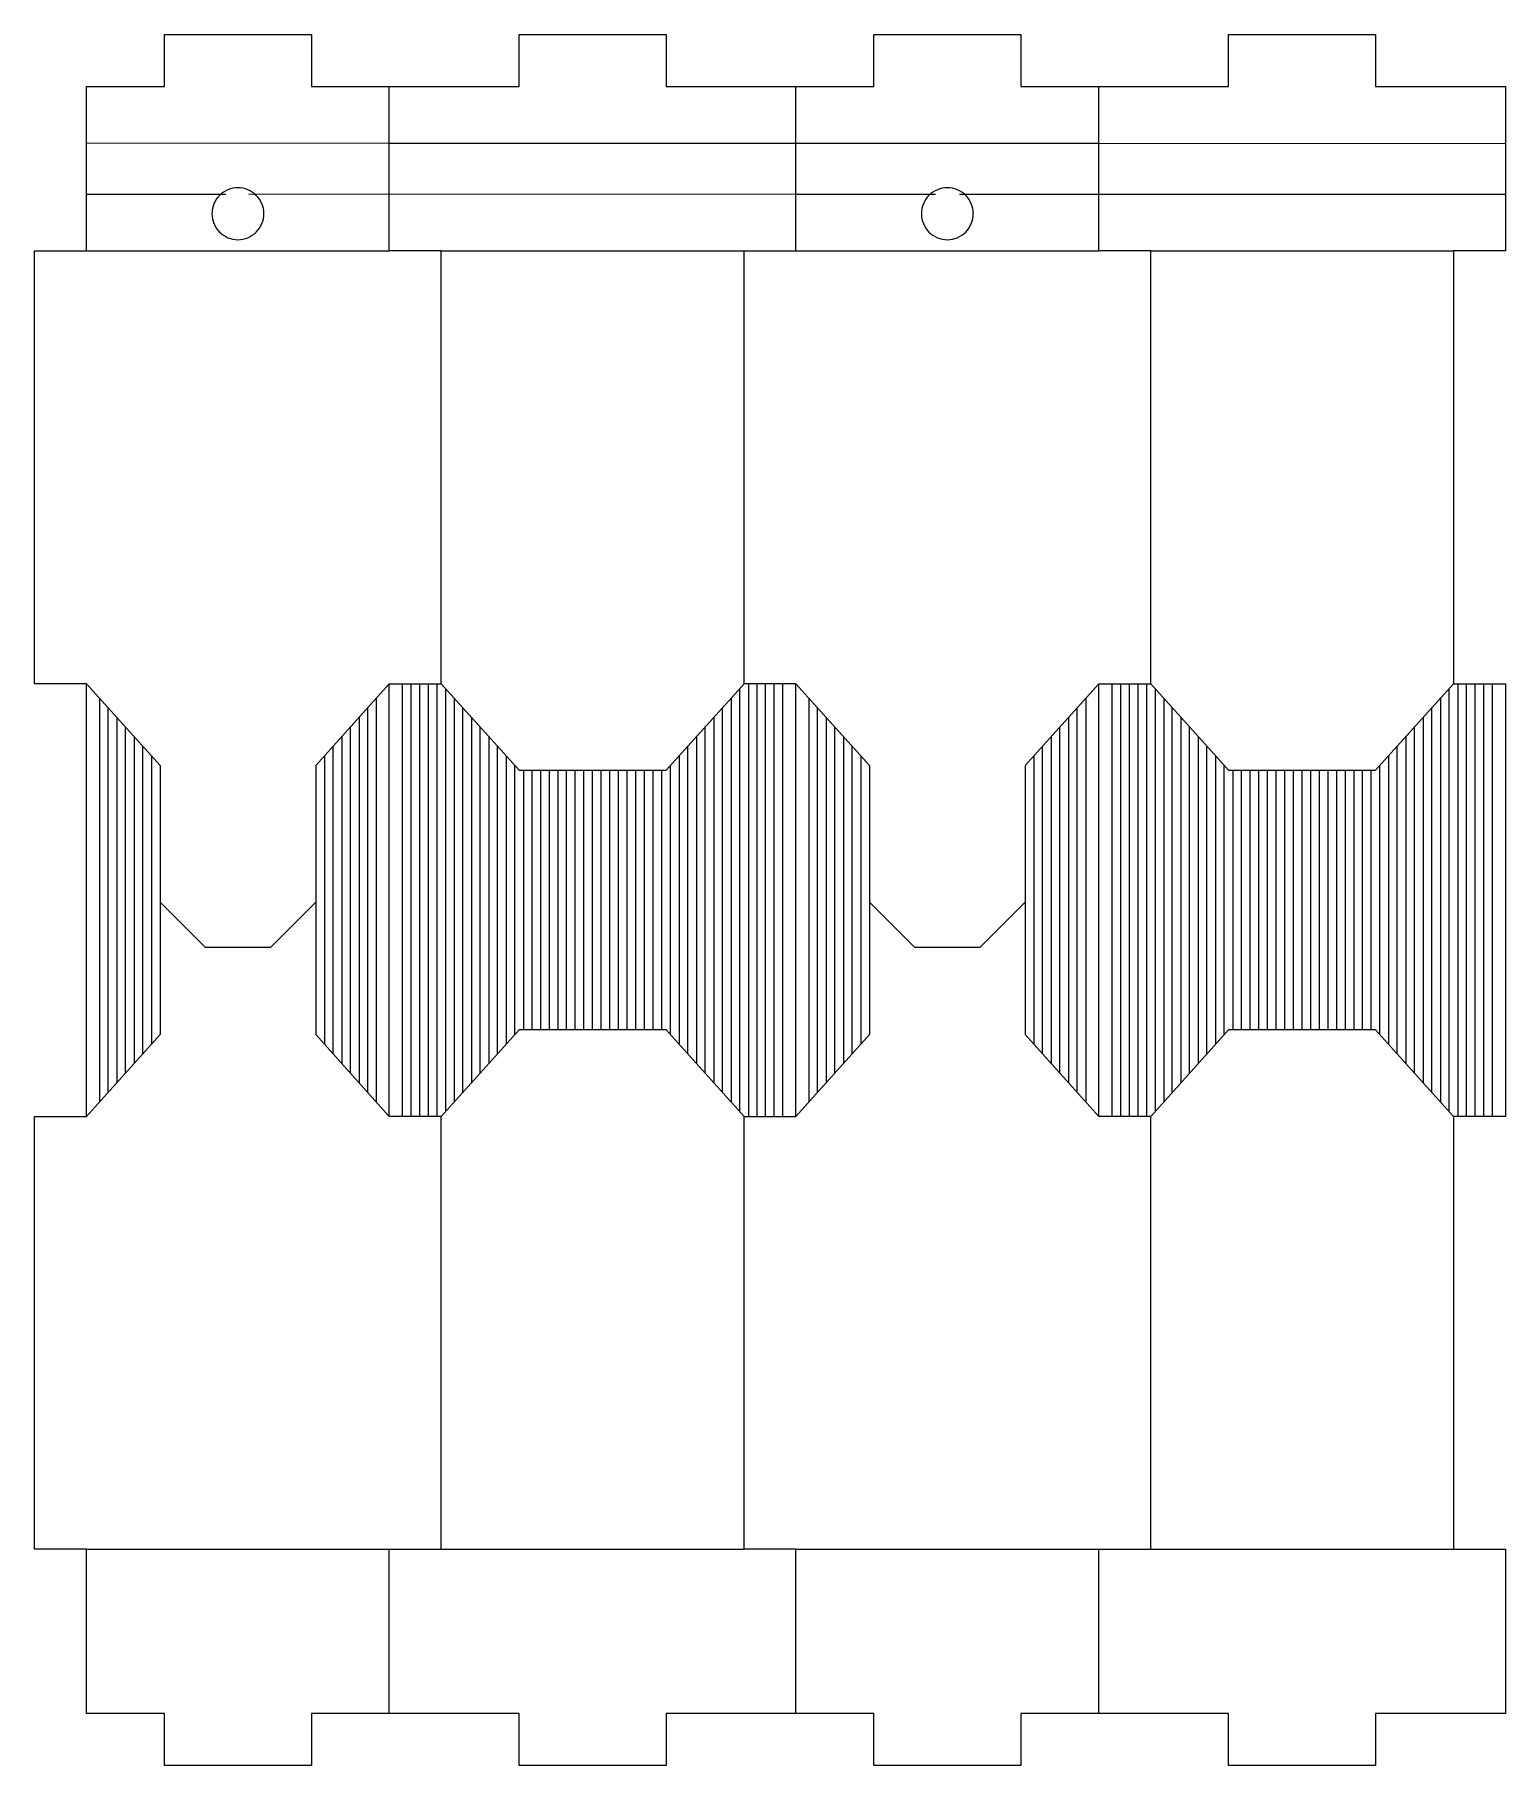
# Model space of a CAD drawing. Extents: x 303 to 643, y 1001 to 1401.
import ezdxf

# ---------------------------------------------------------------- set-up
doc = ezdxf.new("R2010")
doc.units = 0
for name, color, linetype in [('CUT_FIRST', 105, 'CONTINUOUS'), ('CUT_LAST', 18, 'CONTINUOUS'), ('ENGRAVE', 30, 'CONTINUOUS'), ('ENGRAVE2', 24, 'CONTINUOUS')]:
    doc.layers.add(name, color=color, linetype=linetype)

msp = doc.modelspace()

# ---------------------------------------------------------------- linework, layer by layer
at = {"layer": 'CUT_FIRST'}
for points in [[(384.77, 1012.87), (384.77, 1050.87), (396.77, 1050.87), (396.77, 1150.87), (384.77, 1150.87), (384.77, 1250.87), (396.77, 1250.87), (396.77, 1350.87), (384.77, 1350.87), (384.77, 1388.87)], [(478.77, 1012.87), (478.77, 1050.87), (466.77, 1050.87), (466.77, 1150.87), (478.77, 1150.87), (478.77, 1250.87), (466.77, 1250.87), (466.77, 1350.87), (478.77, 1350.87), (478.77, 1388.87)], [(548.78, 1012.87), (548.78, 1050.87), (560.78, 1050.87), (560.78, 1150.87), (548.78, 1150.87), (548.78, 1250.87), (560.78, 1250.87), (560.78, 1350.87), (548.78, 1350.87), (548.78, 1388.87)]]:
    msp.add_lwpolyline(points, dxfattribs=at)
for points in [[(355.77, 1359.48, 0.414214), (349.77, 1365.48, 0.414214), (343.77, 1359.48, 0.414214), (349.77, 1353.48, 0.414214)], [(519.77, 1359.48, 0.414214), (513.77, 1365.48, 0.414214), (507.77, 1359.48, 0.414214), (513.77, 1353.48, 0.414214)]]:
    msp.add_lwpolyline(points, format="xyb", close=True, dxfattribs=at)
at = {"layer": 'CUT_LAST'}
msp.add_lwpolyline([(332.77, 1000.87), (332.77, 1012.87), (314.77, 1012.87), (314.77, 1050.87), (302.77, 1050.87), (302.77, 1150.87), (314.77, 1150.87), (314.77, 1250.87), (302.77, 1250.87), (302.77, 1350.87), (314.77, 1350.87), (314.77, 1388.87), (332.77, 1388.87), (332.77, 1400.87), (366.77, 1400.87), (366.77, 1388.87), (384.77, 1388.87), (414.77, 1388.87), (414.77, 1400.87), (448.77, 1400.87), (448.77, 1388.87), (478.77, 1388.87), (496.77, 1388.87), (496.77, 1400.87), (530.77, 1400.87), (530.77, 1388.87), (548.78, 1388.87), (578.78, 1388.87), (578.78, 1400.87), (612.78, 1400.87), (612.78, 1388.87), (642.78, 1388.87), (642.78, 1350.87), (630.78, 1350.87), (630.78, 1250.87), (642.78, 1250.87), (642.78, 1150.87), (630.78, 1150.87), (630.78, 1050.87), (642.78, 1050.87), (642.78, 1012.87), (612.78, 1012.87), (612.78, 1000.87), (578.78, 1000.87), (578.78, 1012.87), (548.78, 1012.87), (530.77, 1012.87), (530.77, 1000.87), (496.77, 1000.87), (496.77, 1012.87), (478.77, 1012.87), (448.77, 1012.87), (448.77, 1000.87), (414.77, 1000.87), (414.77, 1012.87), (384.77, 1012.87), (366.77, 1012.87), (366.77, 1000.87)], close=True, dxfattribs=at)
at = {"layer": 'ENGRAVE'}
for points in [[(314.77, 1375.8), (384.81, 1375.83)], [(478.78, 1375.8), (548.79, 1375.77)], [(548.79, 1375.77), (642.78, 1375.74)], [(314.77, 1364.01), (346.97, 1364.03)], [(384.78, 1364.05), (478.78, 1364.03)], [(516.56, 1364.03), (548.79, 1364.02)], [(314.77, 1350.87), (384.77, 1350.87)], [(478.77, 1350.87), (548.78, 1350.87)], [(560.78, 1350.87), (630.78, 1350.87)], [(314.77, 1250.87), (331.77, 1231.99), (331.77, 1169.76), (314.77, 1150.87)], [(384.77, 1250.87), (367.77, 1231.99), (367.77, 1169.76), (384.77, 1150.87)], [(387.77, 1250.87), (387.77, 1150.87)], [(389.77, 1250.87), (389.77, 1150.87)], [(391.77, 1250.87), (391.77, 1150.87)], [(393.77, 1250.87), (393.77, 1150.87)], [(395.77, 1250.87), (395.77, 1150.87)], [(396.77, 1250.87), (414.77, 1230.87), (448.77, 1230.87), (466.77, 1250.87)], [(397.77, 1249.76), (397.77, 1151.99)], [(465.77, 1151.99), (465.77, 1249.76)], [(467.77, 1250.87), (467.77, 1150.87)], [(469.77, 1150.87), (469.77, 1250.87)], [(471.77, 1150.87), (471.77, 1250.87)], [(473.77, 1150.87), (473.77, 1250.87)], [(475.77, 1150.87), (475.77, 1250.87)], [(478.77, 1250.87), (495.77, 1231.99), (495.77, 1169.76), (478.77, 1150.87)], [(548.78, 1250.87), (531.77, 1231.99), (531.77, 1169.76), (548.78, 1150.87)], [(551.78, 1250.87), (551.78, 1150.87)], [(553.78, 1250.87), (553.78, 1150.87)], [(555.78, 1250.87), (555.78, 1150.87)], [(557.78, 1250.87), (557.78, 1150.87)], [(559.78, 1250.87), (559.78, 1150.87)], [(560.78, 1250.87), (578.77, 1230.87), (612.77, 1230.87), (630.78, 1250.87)], [(561.78, 1249.76), (561.78, 1151.99)], [(629.78, 1151.99), (629.78, 1249.76)], [(631.78, 1250.87), (631.78, 1150.87)], [(633.78, 1150.87), (633.78, 1250.87)], [(635.78, 1150.87), (635.78, 1250.87)], [(637.78, 1150.87), (637.78, 1250.87)], [(639.78, 1150.87), (639.78, 1250.87)], [(317.77, 1247.54), (317.77, 1154.21)], [(319.77, 1156.43), (319.77, 1245.32)], [(379.77, 1156.43), (379.77, 1245.32)], [(381.77, 1247.54), (381.77, 1154.21)], [(399.77, 1247.54), (399.77, 1154.21)], [(401.77, 1156.43), (401.77, 1245.32)], [(461.77, 1156.43), (461.77, 1245.32)], [(463.77, 1247.54), (463.77, 1154.21)], [(481.77, 1247.54), (481.77, 1154.21)], [(483.77, 1156.43), (483.77, 1245.32)], [(543.78, 1156.43), (543.78, 1245.32)], [(545.77, 1247.54), (545.77, 1154.21)], [(563.78, 1247.54), (563.78, 1154.21)], [(565.78, 1156.43), (565.78, 1245.32)], [(625.78, 1156.43), (625.78, 1245.32)], [(627.78, 1247.54), (627.78, 1154.21)], [(321.77, 1243.1), (321.77, 1158.65)], [(323.77, 1160.87), (323.77, 1240.87)], [(375.77, 1160.87), (375.77, 1240.87)], [(377.77, 1243.1), (377.77, 1158.65)], [(403.77, 1243.1), (403.77, 1158.65)], [(405.77, 1160.87), (405.77, 1240.87)], [(457.77, 1160.87), (457.77, 1240.87)], [(459.77, 1243.1), (459.77, 1158.65)], [(485.77, 1243.1), (485.77, 1158.65)], [(487.77, 1160.87), (487.77, 1240.87)], [(539.78, 1160.87), (539.78, 1240.87)], [(541.77, 1243.1), (541.77, 1158.65)], [(567.78, 1243.1), (567.78, 1158.65)], [(569.78, 1160.87), (569.78, 1240.87)], [(621.78, 1160.87), (621.78, 1240.87)], [(623.78, 1243.1), (623.78, 1158.65)], [(325.77, 1238.65), (325.77, 1163.1)], [(327.77, 1165.32), (327.77, 1236.43)], [(371.77, 1165.32), (371.77, 1236.43)], [(373.77, 1238.65), (373.77, 1163.1)], [(407.77, 1238.65), (407.77, 1163.1)], [(409.77, 1165.32), (409.77, 1236.43)], [(453.77, 1165.32), (453.77, 1236.43)], [(455.77, 1238.65), (455.77, 1163.1)], [(489.77, 1238.65), (489.77, 1163.1)], [(491.77, 1165.32), (491.77, 1236.43)], [(535.77, 1165.32), (535.77, 1236.43)], [(537.77, 1238.65), (537.77, 1163.1)], [(571.78, 1238.65), (571.78, 1163.1)], [(573.78, 1165.32), (573.78, 1236.43)], [(617.78, 1165.32), (617.78, 1236.43)], [(619.78, 1238.65), (619.78, 1163.1)], [(329.77, 1234.21), (329.77, 1167.54)], [(369.77, 1234.21), (369.77, 1167.54)], [(411.77, 1234.21), (411.77, 1167.54)], [(451.77, 1234.21), (451.77, 1167.54)], [(493.77, 1234.21), (493.77, 1167.54)], [(533.77, 1234.21), (533.77, 1167.54)], [(575.78, 1234.21), (575.78, 1167.54)], [(615.78, 1234.21), (615.78, 1167.54)], [(413.77, 1169.76), (413.77, 1231.99)], [(415.77, 1230.87), (415.77, 1170.87)], [(417.77, 1170.87), (417.77, 1230.87)], [(419.77, 1170.87), (419.77, 1230.87)], [(421.77, 1170.87), (421.77, 1230.87)], [(423.77, 1170.87), (423.77, 1230.87)], [(425.77, 1170.87), (425.77, 1230.87)], [(427.77, 1170.87), (427.77, 1230.87)], [(429.77, 1170.87), (429.77, 1230.87)], [(431.77, 1170.87), (431.77, 1230.87)], [(433.77, 1170.87), (433.77, 1230.87)], [(435.77, 1170.87), (435.77, 1230.87)], [(437.77, 1170.87), (437.77, 1230.87)], [(439.77, 1170.87), (439.77, 1230.87)], [(441.77, 1170.87), (441.77, 1230.87)], [(443.77, 1170.87), (443.77, 1230.87)], [(445.77, 1170.87), (445.77, 1230.87)], [(447.77, 1170.87), (447.77, 1230.87)], [(449.77, 1169.76), (449.77, 1231.99)], [(577.78, 1169.76), (577.78, 1231.99)], [(579.78, 1230.87), (579.78, 1170.87)], [(581.78, 1170.87), (581.78, 1230.87)], [(583.78, 1170.87), (583.78, 1230.87)], [(585.78, 1170.87), (585.78, 1230.87)], [(587.78, 1170.87), (587.78, 1230.87)], [(589.78, 1170.87), (589.78, 1230.87)], [(591.78, 1170.87), (591.78, 1230.87)], [(593.78, 1170.87), (593.78, 1230.87)], [(595.78, 1170.87), (595.78, 1230.87)], [(597.78, 1170.87), (597.78, 1230.87)], [(599.78, 1170.87), (599.78, 1230.87)], [(601.78, 1170.87), (601.78, 1230.87)], [(603.78, 1170.87), (603.78, 1230.87)], [(605.78, 1170.87), (605.78, 1230.87)], [(607.78, 1170.87), (607.78, 1230.87)], [(609.78, 1170.87), (609.78, 1230.87)], [(611.78, 1170.87), (611.78, 1230.87)], [(613.78, 1169.76), (613.78, 1231.99)], [(331.77, 1200.39), (342.19, 1189.97), (357.36, 1189.97), (367.77, 1200.39)], [(495.78, 1200.39), (506.19, 1189.97), (521.36, 1189.97), (531.77, 1200.39)], [(466.77, 1150.87), (448.77, 1170.87), (414.77, 1170.87), (396.77, 1150.87)], [(630.78, 1150.87), (612.77, 1170.87), (578.77, 1170.87), (560.78, 1150.87)], [(314.77, 1050.87), (384.77, 1050.87)], [(396.77, 1050.87), (466.77, 1050.87)], [(478.77, 1050.87), (548.78, 1050.87)], [(560.78, 1050.87), (630.78, 1050.87)]]:
    msp.add_lwpolyline(points, dxfattribs=at)
at = {"layer": 'ENGRAVE2'}
for points in [[(384.81, 1375.8), (478.78, 1375.8)], [(352.33, 1364.03), (384.78, 1364.05)], [(478.78, 1364.03), (511.04, 1364.03)], [(548.79, 1364.02), (642.78, 1364.01)], [(396.77, 1350.87), (466.77, 1350.87)]]:
    msp.add_lwpolyline(points, dxfattribs=at)

doc.saveas('drawing.dxf')
